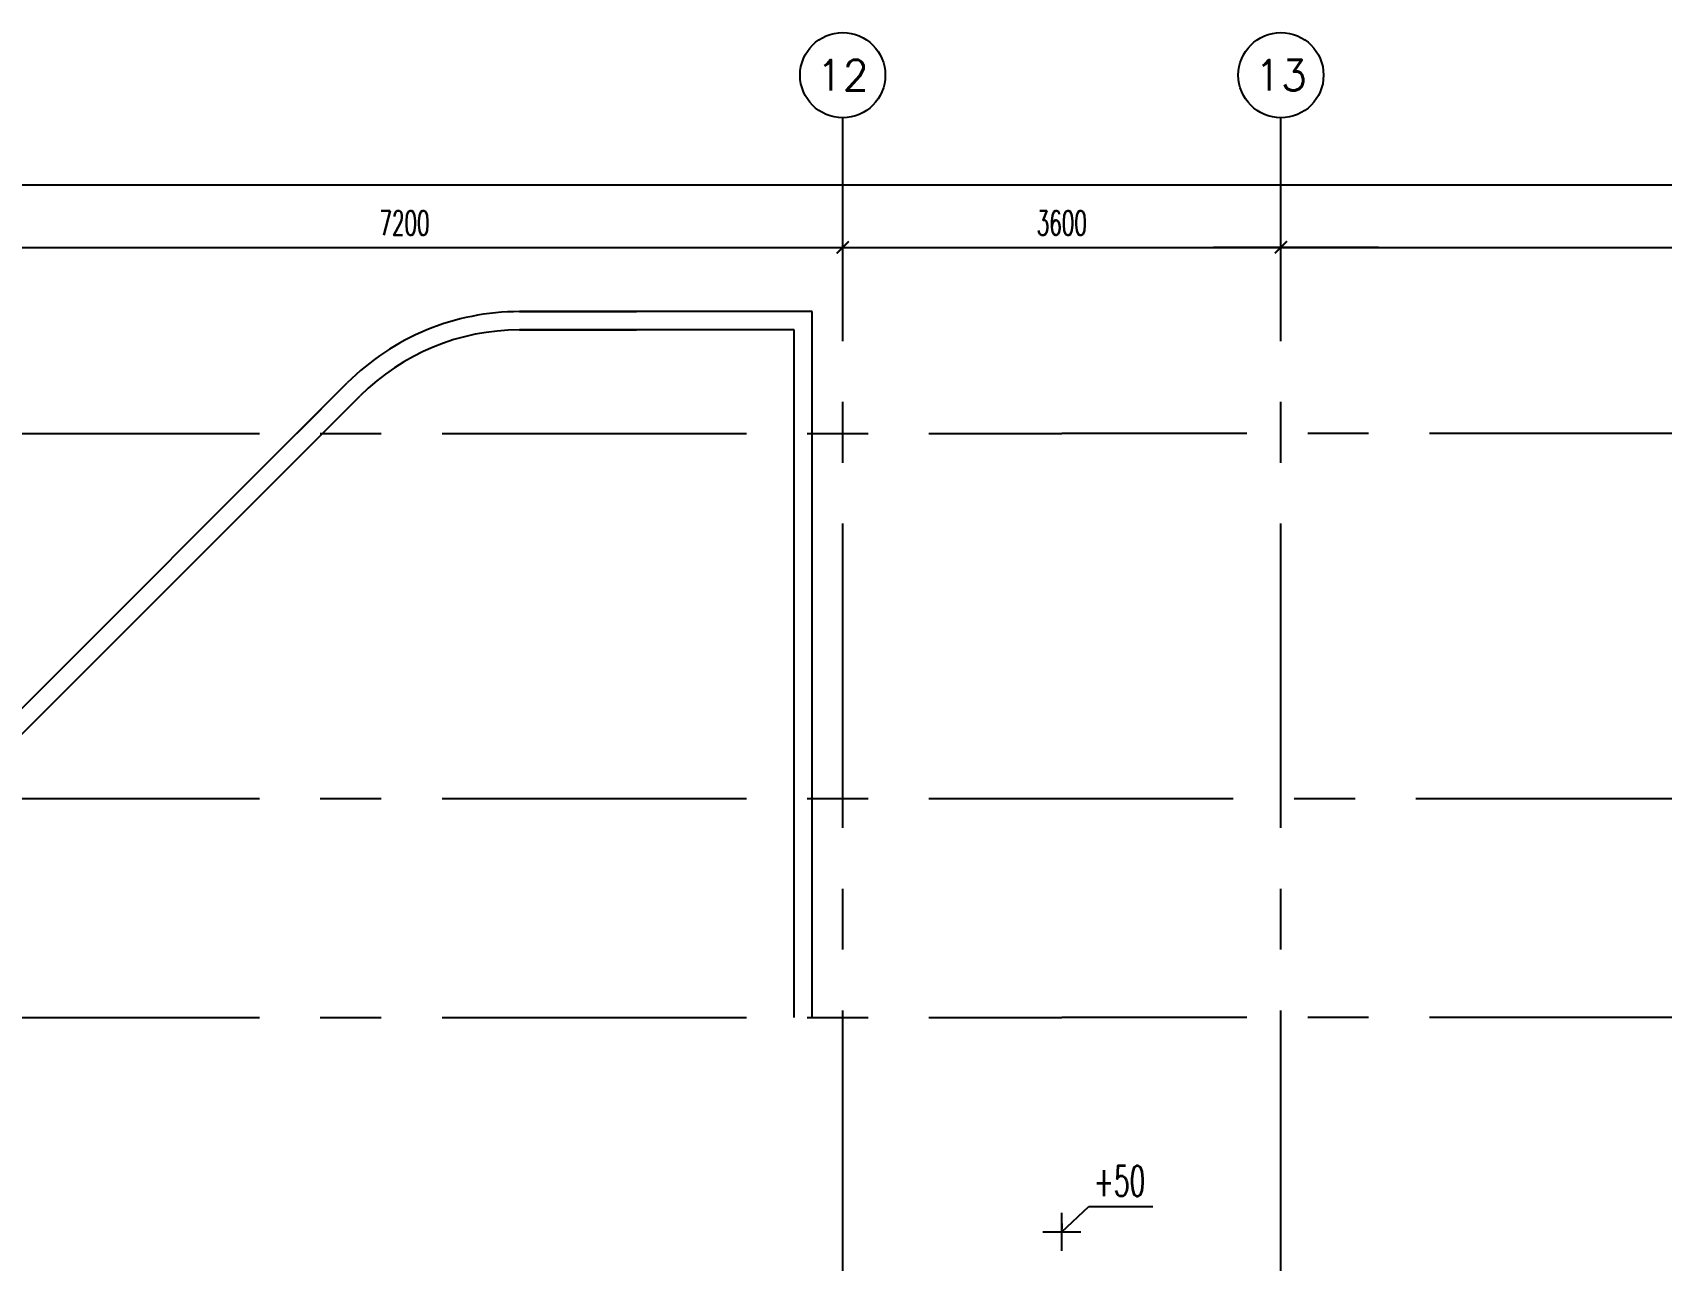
# Model space of a CAD drawing. Extents: x -0.4 to 91.7, y -13.2 to 78.1.
# Drawn here: x 60.99 to 74.37, y 67.97 to 78.06 of the extents above; entities that cross this region are included whole.
import ezdxf
from ezdxf.enums import TextEntityAlignment as Align

# ---------------------------------------------------------------- set-up
doc = ezdxf.new("R2010")
doc.units = 0
doc.header["$MEASUREMENT"] = 0
doc.header["$PDMODE"] = 3
doc.header["$PDSIZE"] = 0.1
doc.linetypes.add('CENTERX2', pattern=[4, 2.5, -0.5, 0.5, -0.5])
doc.layers.get('0').update_dxf_attribs({"color": 11, "linetype": 'CONTINUOUS'})
doc.layers.get('DEFPOINTS').update_dxf_attribs({"color": 11, "linetype": 'CONTINUOUS'})
for name, color, linetype in [('AX', 11, 'CONTINUOUS'), ('AX-CR', 11, 'CONTINUOUS'), ('AX-DIM', 11, 'CONTINUOUS'), ('AX-TXT', 11, 'CONTINUOUS'), ('AXES', 11, 'CENTERX2'), ('CURB', 11, 'CONTINUOUS'), ('RD-ELEV', 11, 'CONTINUOUS')]:
    doc.layers.add(name, color=color, linetype=linetype)
doc.styles.add('ROMANS', font='ROMANS.shx', dxfattribs={"width": 0.6})
doc.styles.add('S-077', font='simplex.shx', dxfattribs={"width": 0.8})
doc.dimstyles.new('STANDARD in', dxfattribs={"dimtxt": 0.2, "dimasz": 0.1, "dimexe": 0.07, "dimexo": 0.05, "dimgap": 0.1, "dimtad": 1, "dimdec": 0, "dimlfac": 1000, "dimzin": 0, "dimdsep": 46, "dimtxsty": 'ROMANS', "dimblk": 'ARCHTICK', "dimcen": 0.05, "dimdle": 0.05, "dimclrd": 7, "dimclre": 7, "dimclrt": 2, "dimadec": 0, "dimazin": 0, "dimtfac": 1, "dimtdec": 0, "dimtmove": 2, "dimatfit": 3, "dimldrblk": 'ARCHTICK', "dimfxl": 0, "dimtolj": 1, "dimtzin": 0, "dimarcsym": 0})

# ---------------------------------------------------------------- blocks, each defined once
blk = doc.blocks.new('_ARCHTICK')
at = {"color": 0, "linetype": 'ByBlock', "const_width": 0.15}
blk.add_lwpolyline([(-0.5, -0.5), (0.5, 0.5)], dxfattribs=at)
blk = doc.blocks.new('*D162')
at = {"layer": 'AX-DIM', "color": 7, "linetype": 'ByBlock', "lineweight": -2}
for p, q in [((71.19144488805905, 76.29838147942792), (78.4914448881289, 76.29838147942792)), ((71.24144488805905, 75.94838147943373), (71.24144488805905, 76.36838147942791)), ((78.4414448881289, 75.94838147943373), (78.4414448881289, 76.36838147942791))]:
    blk.add_line(p, q, dxfattribs=at)
at = {"layer": 'DEFPOINTS', "color": 0, "linetype": 'ByBlock'}
for p in [(78.4414448881289, 76.29838147942792), (71.24144488805905, 75.89838147943374), (78.4414448881289, 75.89838147943374)]:
    blk.add_point(p, dxfattribs=at)
at = {"layer": 'AX-DIM', "color": 7, "linetype": 'ByBlock', "lineweight": -2, "xscale": 0.1, "yscale": 0.1, "zscale": 0.1, "rotation": 180}
blk.add_blockref('_ARCHTICK', (71.24144488805905, 76.29838147942792), dxfattribs=at)
at = {"layer": 'AX-DIM', "color": 7, "linetype": 'ByBlock', "lineweight": -2, "xscale": 0.1, "yscale": 0.1, "zscale": 0.1}
blk.add_blockref('_ARCHTICK', (78.4414448881289, 76.29838147942792), dxfattribs=at)
at = {"layer": 'AX-DIM', "color": 2, "linetype": 'ByBlock', "insert": (74.84144488809397, 76.49838147942792), "char_height": 0.2, "attachment_point": 5, "style": 'ROMANS'}
blk.add_mtext('\\A1;7200', dxfattribs=at)
blk = doc.blocks.new('AXU')
at = {"layer": 'AX-CR'}
blk.add_circle((0, 350), 350.0000000000014, dxfattribs=at)
at = {"layer": 'AX-TXT', "style": 'ROMANS'}
blk.add_attdef('AX', text='', height=250, dxfattribs=at).set_placement((0, 350), align=Align.MIDDLE)
blk = doc.blocks.new('*D137')
at = {"layer": 'AX-DIM', "color": 7, "lineweight": -2}
for p, q in [((10.90144488813821, 76.81298521726421), (86.31745501556433, 76.81298521726421)), ((10.95144488813821, 64.68460373407724), (10.95144488813821, 76.8829852172642)), ((86.26745501556434, 75.44293671616178), (86.26745501556434, 76.8829852172642))]:
    blk.add_line(p, q, dxfattribs=at)
at = {"layer": 'DEFPOINTS', "color": 0}
for p in [(86.26745501556434, 76.81298521726421), (86.26745501556434, 75.39293671616178), (10.95144488813821, 64.63460373407725)]:
    blk.add_point(p, dxfattribs=at)
at = {"layer": 'AX-DIM', "color": 7, "lineweight": -2, "xscale": 0.1, "yscale": 0.1, "zscale": 0.1, "rotation": 180}
blk.add_blockref('_ARCHTICK', (10.95144488813821, 76.81298521726421), dxfattribs=at)
at = {"layer": 'AX-DIM', "color": 7, "lineweight": -2, "xscale": 0.1, "yscale": 0.1, "zscale": 0.1}
blk.add_blockref('_ARCHTICK', (86.26745501556434, 76.81298521726421), dxfattribs=at)
at = {"layer": 'AX-DIM', "color": 2, "insert": (48.60944995185127, 77.01298521726422), "char_height": 0.2, "attachment_point": 5, "style": 'ROMANS'}
blk.add_mtext('\\A1;75316', dxfattribs=at)
blk = doc.blocks.new('*D189')
at = {"layer": 'AX-DIM', "color": 7, "linetype": 'ByBlock', "lineweight": -2}
for p, q in [((60.3914448881289, 76.29838147942792), (67.69144488808233, 76.29838147942792)), ((60.4414448881289, 75.94838147943373), (60.4414448881289, 76.36838147942791)), ((67.64144488808233, 75.94838147943373), (67.64144488808233, 76.36838147942791))]:
    blk.add_line(p, q, dxfattribs=at)
at = {"layer": 'DEFPOINTS', "color": 0, "linetype": 'ByBlock'}
for p in [(67.64144488808233, 76.29838147942792), (60.4414448881289, 75.89838147943374), (67.64144488808233, 75.89838147943374)]:
    blk.add_point(p, dxfattribs=at)
at = {"layer": 'AX-DIM', "color": 7, "linetype": 'ByBlock', "lineweight": -2, "xscale": 0.1, "yscale": 0.1, "zscale": 0.1, "rotation": 180}
blk.add_blockref('_ARCHTICK', (60.4414448881289, 76.29838147942792), dxfattribs=at)
at = {"layer": 'AX-DIM', "color": 7, "linetype": 'ByBlock', "lineweight": -2, "xscale": 0.1, "yscale": 0.1, "zscale": 0.1}
blk.add_blockref('_ARCHTICK', (67.64144488808233, 76.29838147942792), dxfattribs=at)
at = {"layer": 'AX-DIM', "color": 2, "linetype": 'ByBlock', "insert": (64.04144488810562, 76.49838147942792), "char_height": 0.2, "attachment_point": 5, "style": 'ROMANS'}
blk.add_mtext('\\A1;7200', dxfattribs=at)
blk = doc.blocks.new('*D192')
at = {"layer": 'AX-DIM', "color": 7, "linetype": 'ByBlock', "lineweight": -2}
for p, q in [((67.59144488808234, 76.29838147942792), (71.29144488805905, 76.29838147942792)), ((67.64144488808233, 75.94838147943373), (67.64144488808233, 76.36838147942791)), ((71.24144488805905, 75.94838147943373), (71.24144488805905, 76.36838147942791))]:
    blk.add_line(p, q, dxfattribs=at)
at = {"layer": 'DEFPOINTS', "color": 0, "linetype": 'ByBlock'}
for p in [(71.24144488805905, 76.29838147942792), (67.64144488808233, 75.89838147943374), (71.24144488805905, 75.89838147943374)]:
    blk.add_point(p, dxfattribs=at)
at = {"layer": 'AX-DIM', "color": 7, "linetype": 'ByBlock', "lineweight": -2, "xscale": 0.1, "yscale": 0.1, "zscale": 0.1, "rotation": 180}
blk.add_blockref('_ARCHTICK', (67.64144488808233, 76.29838147942792), dxfattribs=at)
at = {"layer": 'AX-DIM', "color": 7, "linetype": 'ByBlock', "lineweight": -2, "xscale": 0.1, "yscale": 0.1, "zscale": 0.1}
blk.add_blockref('_ARCHTICK', (71.24144488805905, 76.29838147942792), dxfattribs=at)
at = {"layer": 'AX-DIM', "color": 2, "linetype": 'ByBlock', "insert": (69.44144488807069, 76.49838147942792), "char_height": 0.2, "attachment_point": 5, "style": 'ROMANS'}
blk.add_mtext('\\A1;3600', dxfattribs=at)
blk = doc.blocks.new('T&B')
at = {"layer": 'RD-ELEV', "color": 30}
for p, q in [((0, -336.4164913856657), (0, 336.4164913856657)), ((-336.4164913857821, 0), (336.4164913857821, 0))]:
    blk.add_line(p, q, dxfattribs=at)

msp = doc.modelspace()

# ---------------------------------------------------------------- linework, layer by layer
at = {"layer": 'AX-DIM'}
msp.add_line((72.04349348298274, 76.29838147942792), (70.68690713692922, 76.29838147942792), dxfattribs=at)
at = {"layer": 'AXES'}
for p, q in [((67.64144488808233, -12.47146219867864), (67.64144488808233, 77.36317828542087)), ((71.24144488817547, -12.47146219867864), (71.24144488823367, 77.36317828542087)), ((0.350000016624108, 74.76999999626423), (69.4414448881289, 74.76999999626423)), ((90.96113140828675, 74.76999999626423), (69.4414448881289, 74.76999999626423)), ((0.350000016624108, 71.76999999626423), (90.96113140828675, 71.76999999627151)), ((0.350000016624108, 69.96999999624677), (69.4414448881289, 69.96999999624677)), ((90.96113140828675, 69.96999999624677), (69.4414448881289, 69.96999999624677))]:
    msp.add_line(p, q, dxfattribs=at)
at = {"layer": 'CURB'}
for p, q in [((64.98576100391801, 75.76999999626423), (65.9485501286108, 75.76999999626423)), ((67.39144487620797, 75.76999999892723), (64.98576100391801, 75.76999999892723)), ((67.39144487614976, 69.96999999624677), (67.39144487620797, 75.76999999892723)), ((64.98576100391801, 75.61999999624095), (65.9485501286108, 75.61999999624095)), ((67.2414448762429, 75.61999999892578), (64.98576100391801, 75.61999999893305)), ((67.2414448762429, 69.96999999624677), (67.2414448762429, 75.61999999892578)), ((56.86469319206662, 68.47735930912313), (63.57154744153377, 75.18421355861938)), ((56.97075920924544, 68.37129329194431), (63.67761345871259, 75.07814754144056)), ((63.15733387914952, 74.76999999626423), (63.57154744153377, 75.18421355861938))]:
    msp.add_line(p, q, dxfattribs=at)
for radius in [2, 1.85]:
    msp.add_arc((64.98576100391801, 73.76999999626423), radius, 90, 135.0000000002948, dxfattribs=at)

# ---------------------------------------------------------------- block references
at = {"layer": 'AX', "xscale": 0.001000000047497451, "yscale": 0.0009999999892897904, "zscale": 0.001}
for p, values in [((67.64144488808233, 77.36317830579355), {'AX': '12'}), ((67.64144488808233, 77.36317830579355), {'AX': '12'}), ((71.24144488817547, 77.36317830579355), {'AX': '13'}), ((71.24144488817547, 77.36317830579355), {'AX': '13'})]:
    msp.add_blockref('AXU', p, dxfattribs=at).add_auto_attribs(values)
at = {"layer": 'AXES', "xscale": 0.001000000047497451, "yscale": 0.0009999999892897904, "zscale": 0.001}
for p, values in [((67.64144488808233, 77.36317830579355), {'AX': '12'}), ((67.64144488808233, 77.36317830579355), {'AX': '12'}), ((71.24144488817547, 77.36317830579355), {'AX': '13'}), ((71.24144488817547, 77.36317830579355), {'AX': '13'})]:
    msp.add_blockref('AXU', p, dxfattribs=at).add_auto_attribs(values)
at = {"layer": 'RD-ELEV', "xscale": 0.0004642525454983115, "yscale": 0.0004642525454983115, "zscale": 0.000464252552}
msp.add_blockref('T&B', (69.4414448881289, 68.20896915794583), dxfattribs=at)

# ---------------------------------------------------------------- texts
at = {"layer": 'RD-ELEV', "color": 3, "style": 'S-077', "width": 0.6}
msp.add_text('+50', height=0.25, dxfattribs=at).set_placement((69.70225603901781, 68.50187748065218))

# ---------------------------------------------------------------- dimensions: what is measured, and where the dimension line sits
at = {"layer": 'AX-DIM'}
dim = msp.add_linear_dim(base=(86.26745501556434, 76.81298521726421), p1=(10.95144488813821, 64.63460373407725), p2=(86.26745501556434, 75.39293671616178), dimstyle='STANDARD in', dxfattribs=at)
dim.commit()
dim.dimension.update_dxf_attribs({"geometry": '*D137', "text_midpoint": (48.60944995185127, 77.01298521726422)})
at = {"layer": 'AX-DIM', "color": 1, "linetype": 'ByBlock'}
for base, p1, p2, picture, middle in [((67.64144488808233, 76.29838147942792), (60.4414448881289, 75.89838147943374), (67.64144488808233, 75.89838147943374), '*D189', (64.04144488810562, 76.49838147942792)), ((71.24144488805905, 76.29838147942792), (67.64144488808233, 75.89838147943374), (71.24144488805905, 75.89838147943374), '*D192', (69.44144488807069, 76.49838147942792)), ((78.4414448881289, 76.29838147942792), (71.24144488805905, 75.89838147943374), (78.4414448881289, 75.89838147943374), '*D162', (74.84144488809397, 76.49838147942792))]:
    dim = msp.add_linear_dim(base=base, p1=p1, p2=p2, dimstyle='STANDARD in', dxfattribs=at)
    dim.commit()
    dim.dimension.update_dxf_attribs({"geometry": picture, "text_midpoint": middle})

# ---------------------------------------------------------------- leaders
at = {"layer": 'RD-ELEV', "color": 9}
msp.add_leader([(69.4414448881289, 68.20896915794583), (69.66326648008544, 68.41688949312083), (70.18788360594772, 68.41688949312083)], dimstyle='STANDARD in', dxfattribs=at)

doc.saveas('drawing.dxf')
